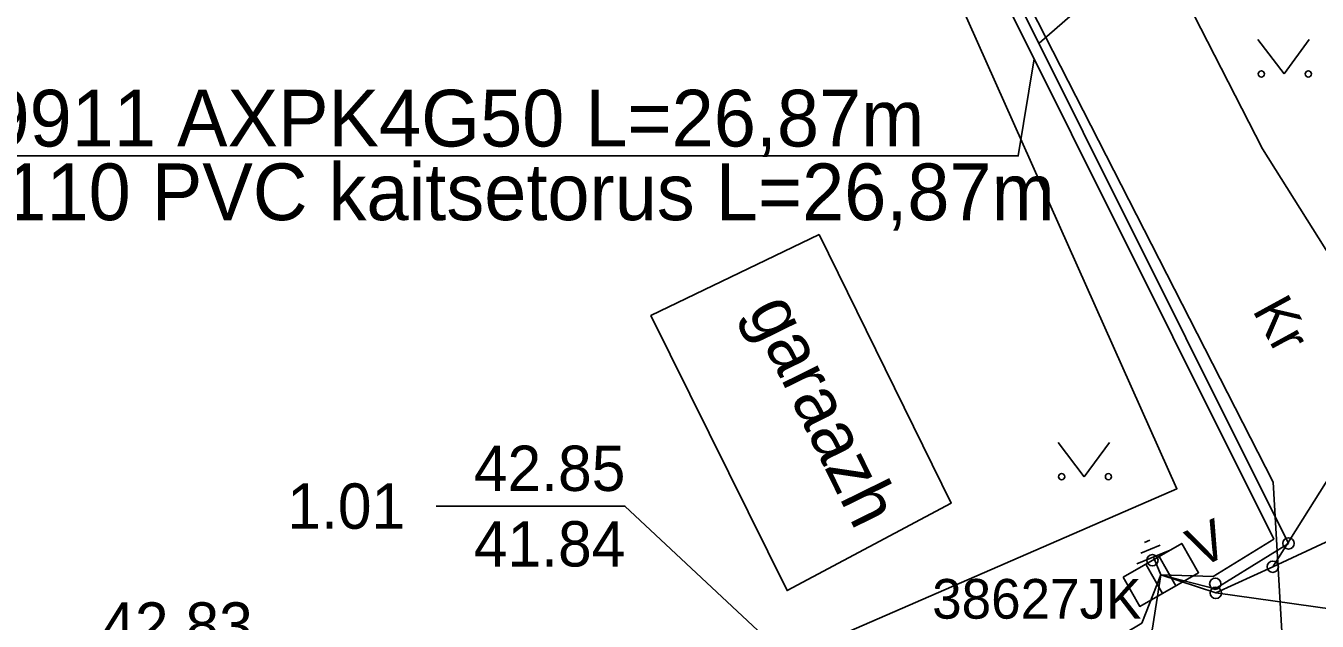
# Model space of a CAD drawing. Extents: x 642747 to 644424, y 6457048 to 6458238.
# Drawn here: x 643815.66 to 643838.47, y 6457843.4 to 6457853.91 of the extents above; entities that cross this region are included whole.
import ezdxf

# ---------------------------------------------------------------- set-up
doc = ezdxf.new("R2010")
doc.units = 0
for name, color, linetype in [('HALJASTUS', 7, 'Continuous'), ('HOONE', 7, 'Continuous'), ('MOOTMPUNKT', 7, 'Continuous'), ('MPKAABEL', 7, 'Continuous'), ('PIIR', 7, 'Continuous'), ('POST', 7, 'Continuous'), ('TEE', 7, 'Continuous')]:
    doc.layers.add(name, color=color, linetype=linetype)

msp = doc.modelspace()

# ---------------------------------------------------------------- linework, layer by layer
at = {"layer": 'HALJASTUS'}
for p, q in [((643837.419, 6457853.667), (643837.883, 6457853.06)), ((643837.883, 6457853.06), (643838.328, 6457853.667)), ((643833.89, 6457846.559), (643834.354, 6457845.953)), ((643834.354, 6457845.953), (643834.799, 6457846.559))]:
    msp.add_line(p, q, dxfattribs=at)
for centre in [(643837.482, 6457853.06), (643838.31, 6457853.06), (643833.953, 6457845.953), (643834.781, 6457845.953)]:
    msp.add_circle(centre, 0.055, dxfattribs=at)
at = {"layer": 'HOONE'}
msp.add_lwpolyline([(643829.672, 6457850.224), (643832.004, 6457845.486), (643829.107, 6457843.944), (643826.7, 6457848.795), (643829.672, 6457850.224)], dxfattribs=at)
at = {"layer": 'MOOTMPUNKT'}
for centre in [(643837.96, 6457844.777), (643835.557, 6457844.479), (643837.682, 6457844.364), (643836.667, 6457844.064), (643836.677, 6457843.903)]:
    msp.add_circle(centre, 0.1, dxfattribs=at)
at = {"layer": 'MPKAABEL'}
for points in [[(643835.705, 6457844.22), (643836.663, 6457843.976), (643837.96, 6457844.777), (643832.524, 6457855.667), (643827.193, 6457866.214), (643830.05, 6457867.263), (643833.725, 6457869.341), (643830.205, 6457876.247), (643829.82, 6457877.081)], [(643835.705, 6457844.22), (643836.663, 6457843.976), (643837.96, 6457844.777), (643832.524, 6457855.667), (643827.193, 6457866.214)], [(643835.705, 6457844.22), (643836.677, 6457843.903), (643837.682, 6457844.364), (643841.441, 6457846.112), (643844.284, 6457848.168), (643852.637, 6457852.197), (643864.577, 6457857.499), (643875.287, 6457862.003), (643880.171, 6457864.278), (643880.14, 6457866.247)], [(643835.705, 6457844.22), (643836.63, 6457844.19), (643837.699, 6457844.851), (643832.345, 6457855.577), (643827.015, 6457866.124), (643826.155, 6457865.919)], [(643835.705, 6457844.22), (643836.63, 6457844.19), (643837.699, 6457844.851), (643832.345, 6457855.577), (643827.015, 6457866.124), (643826.155, 6457865.919)], [(643860.274, 6457859.305), (643840.117, 6457859.305), (643833.556, 6457853.6)], [(643813.03, 6457851.614), (643833.187, 6457851.614), (643833.47, 6457853.324)], [(643837.682, 6457844.364), (643842.863, 6457852.584), (643846.196, 6457852.584)], [(643844.284, 6457848.168), (643841.441, 6457846.112), (643837.682, 6457844.364), (643836.677, 6457843.903), (643835.705, 6457844.22)], [(643831.296, 6457840.71), (643826.241, 6457845.434), (643822.908, 6457845.434)], [(643835.351, 6457844.604), (643835.692, 6457844.742)], [(643835.418, 6457844.793), (643835.511, 6457844.831)], [(643835.283, 6457844.414), (643835.872, 6457844.654)], [(643835.705, 6457844.22), (643835.578, 6457844.534)], [(643835.705, 6457844.22), (643835.551, 6457843.247), (643831.296, 6457840.71), (643826.858, 6457839.268), (643808.225, 6457831.314), (643795.571, 6457825.549), (643782.614, 6457819.697), (643771.25, 6457814.664), (643761.76, 6457810.093), (643750.516, 6457804.844), (643738.047, 6457799.129), (643722.816, 6457791.716), (643721.265, 6457789.996), (643720.057, 6457788.956)], [(643835.705, 6457844.22), (643835.368, 6457843.371), (643831.213, 6457840.893), (643826.788, 6457839.455), (643808.144, 6457831.497), (643795.488, 6457825.731), (643782.532, 6457819.88), (643771.166, 6457814.846), (643766.231, 6457812.468), (643765.673, 6457812.791)], [(643836.677, 6457843.903), (643841.165, 6457843.273), (643844.498, 6457843.273)]]:
    msp.add_lwpolyline(points, dxfattribs=at)
at = {"layer": 'PIIR'}
msp.add_lwpolyline([(643775.99, 6457819.67), (643835.99, 6457845.74), (643827.02, 6457865.83), (643793.82, 6457851.69), (643783.07, 6457871.85), (643775.07, 6457886.85), (643774.36, 6457888.18), (643748.76, 6457875.47), (643749.72, 6457873.72)], close=True, dxfattribs=at)
at = {"layer": 'POST'}
for p, q in [((643835.675, 6457844.546), (643835.971, 6457844.028)), ((643835.439, 6457844.412), (643835.735, 6457843.893))]:
    msp.add_line(p, q, dxfattribs=at)
msp.add_lwpolyline([(643835.038, 6457844.182), (643836.076, 6457844.775), (643836.372, 6457844.257), (643835.335, 6457843.664)], close=True, dxfattribs=at)
at = {"layer": 'TEE'}
for points in [[(643846.518, 6457845.425), (643842.526, 6457845.425), (643841.059, 6457846.442), (643838.72, 6457849.804), (643837.499, 6457851.735), (643832.534, 6457861.431), (643827.667, 6457871.632), (643822.826, 6457880.256), (643822.474, 6457882.852), (643822.975, 6457883.594)], [(643837.942, 6457841.501), (643837.689, 6457845.855), (643832.725, 6457855.558), (643830.479, 6457859.95), (643825.23, 6457869.542), (643821.66, 6457870.547), (643818.813, 6457869.733)]]:
    msp.add_lwpolyline(points, dxfattribs=at)

# ---------------------------------------------------------------- texts
at = {"layer": 'HOONE'}
msp.add_text('garaazh', height=0.9, rotation=296.208, dxfattribs=at).set_placement((643828.397, 6457848.886))
at = {"layer": 'MPKAABEL'}
for s, height, p in [('Nr 9911 AXPK4G50 L=26,87m', 1, (643813.204, 6457851.779)), ('De 110 PVC kaitsetorus L=26,87m', 1, (643813.204, 6457850.479)), ('42.85', 0.8, (643823.574, 6457845.701)), ('1.01', 0.8, (643820.281, 6457845.034)), ('41.84', 0.8, (643823.574, 6457844.368)), ('42.83', 0.8, (643816.994, 6457842.936))]:
    msp.add_text(s, height=height, dxfattribs=at).set_placement(p)
at = {"layer": 'POST'}
msp.add_text('V', height=0.7, rotation=25.0406, dxfattribs=at).set_placement((643836.384, 6457844.333))
msp.add_text('38627JK', height=0.7, dxfattribs=at).set_placement((643831.668, 6457843.448))
at = {"layer": 'TEE'}
msp.add_text('Kr', height=0.7, rotation=298.6105, dxfattribs=at).set_placement((643837.313, 6457848.892))

doc.saveas('drawing.dxf')
